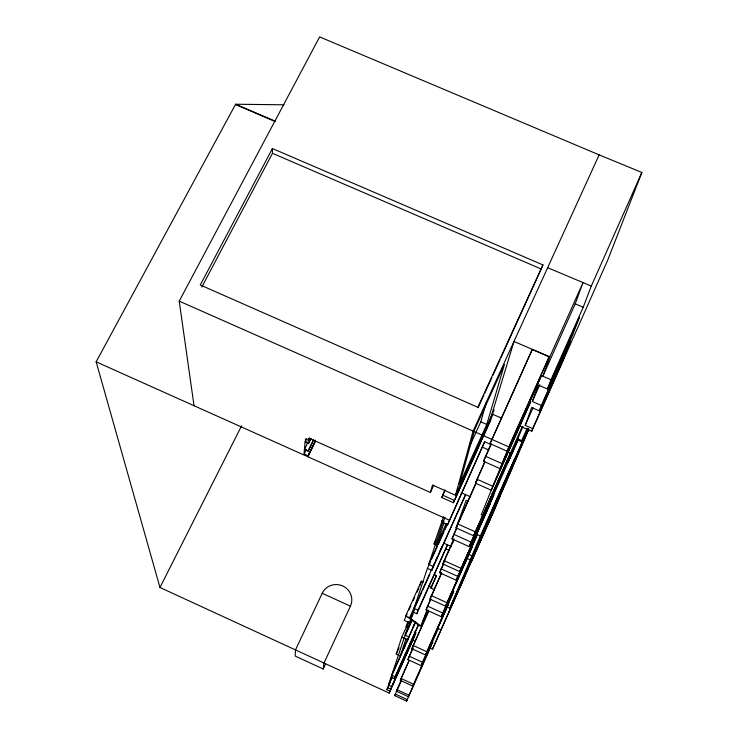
<?xml version="1.0" encoding="UTF-8"?>
<svg xmlns="http://www.w3.org/2000/svg" width="738" height="738" viewBox="0 0 738 738"><rect width="100%" height="100%" fill="white"/><g stroke="black" fill="none" stroke-linecap="round" stroke-linejoin="round"><path stroke-width="1.11" d="M315.486 441.232L307.903 456.776L307.958 455.724L304.139 454.008L304.342 449.396L308.189 451.121L313.595 440.06M308.189 451.121L304.656 449.036L304.969 441.951L308.576 443.566L311.067 438.483M308.576 443.566L308.604 442.957L305.366 441.509L305.477 439.009L308.733 440.457L309.739 438.418M308.733 440.457L308.853 438.104L430.392 492.458L433.723 485.198M322.192 593.334L322.202 593.287A15.526 15.249 8.4 0 1 342.764 585.981A15.526 15.249 8.4 0 1 350.412 606.212L323.982 663.038L323.226 668.997L295.218 656.091L295.495 649.91L322.202 593.287L350.421 606.166M430.392 492.458L432.551 485.032L455.466 495.263L473.095 431.093L599.136 154.869L641.857 172.471L607.752 260.071L531.738 431.223L519.284 425.817M469.017 447.68L480.789 421.85L486.388 402.081M486.766 424.451L504.497 364.277L474.728 429.534L459.525 484.442L486.766 424.451L480.789 421.85M489.7 421.38L513.98 341.5L549.828 356.832L542.854 376.242L550.982 379.729L547.504 389.037L538.187 385.033L532.31 401.518L541.378 405.43L539.34 410.881L531.618 407.551L525.207 425.392L532.707 428.64L531.738 431.223M453.409 502.744L490.761 419.811L453.409 502.744L441.767 497.541L444.913 489.894M399.24 655.418L396.251 654.053L401.776 637.162L407.939 623.527M412.182 620.206L404.129 638.056L407.828 639.745L408.824 636.848L405.097 635.15L407.68 627.429L406.149 626.728L407.653 622.162L409.203 622.863L413.049 614.284M419.821 585.898L421.38 581.175L423.409 582.097M435.66 544.745L434.045 544.017L443.63 516.6M283.936 104.796L235.607 104.242L96.143 361.832L159.971 587.485L389.221 693.093L389.904 691.119L386.869 689.716L392.247 677.253M387.542 687.715L390.734 689.191L391.629 686.598L388.409 685.113L391.066 677.17L401.804 653.305M391.066 677.17L394.369 678.683L395.042 676.737L391.712 675.215L404.129 638.056M409.203 622.863L404.23 620.335L407.062 614.071M421.38 581.175L405.623 615.962L410.734 618.296L412.846 611.959L421.813 592.107M412.846 611.959L416.804 613.758L418.049 610.16L414.055 608.352L427.403 568.398L430.715 561.074M427.403 568.398L431.795 570.382L433.178 566.387L428.741 564.385L442.652 522.762L445.032 517.513M443.925 522.965L436.462 545.105L446.232 523.556M405.946 639.062L400.227 655.87L415.383 622.291M442.652 522.762L447.496 524.93L484.645 441.758L490.798 444.488M412.828 627.66L413.926 624.486M500.973 357.681L542.965 264.933L272.423 148.532L200.266 284.997L477.818 407.302L542.965 264.933M389.221 693.093L413.76 638.029M414.212 632.069L415.808 632.798L414.728 635.787L389.904 691.119M434.617 574.662L436.453 575.502L431.001 588.278M416.804 613.758L447.505 544.838L418.049 610.16M447.496 524.93L484.645 441.758M394.729 695.63L395.3 694.061L407.238 699.559L406.61 701.1L394.729 695.63L401.204 681.174M396.352 691.174L396.915 689.643L409.027 695.214L408.4 696.727L396.352 691.174L401.121 680.251M438.409 628.361L412.773 686.072L400.31 680.344L409.018 660.565M421.14 665.667L448.667 603.61L421.14 665.667L407.893 659.597L412.902 647.798M425.531 654.975L453.704 591.47L425.531 654.975L411.859 648.72L428.418 611.212M441.241 616.673L472.154 547.015L441.241 616.673L426.084 609.782L430.734 598.749M445.549 606.166L477.126 535.05L445.549 606.166L429.986 599.108L441.545 572.743M456.195 580.206L489.857 504.432L456.195 580.206L439.627 572.725L444.793 560.52M491.683 494.036L493.787 494.977L459.737 571.581L442.828 563.952L453.916 538.694M503.316 470.032L469.137 546.6L451.988 538.888L457.412 525.973M508.519 457.625L473.63 535.779L456.01 527.873L477.292 479.912M456.979 525.493L466.204 500.244L468.289 501.176M426.629 611.101L422.809 621.497L427.985 609.975M542.854 376.242L575.216 303.835L583.029 282.599L549.828 356.832M476.877 479.183L492.855 486.296L530.567 401.942L491.268 490.207L475.401 483.141L484.838 461.518M485.392 456.232L502.071 463.63L541.286 375.956L500.041 468.621L483.519 461.287L491.028 443.741M490.06 443.649L532.246 349.48L549.164 356.851L507.126 451.195L490.06 443.649L532.246 349.48M550.982 379.729L583.232 307.229L591.286 286.076L641.857 172.471M481.13 515.142L508.869 446.914L549.164 356.851M469.137 546.6L505.456 464.857M473.63 535.779L522.107 426.859M412.773 686.072L413.538 684.209L401.002 678.453M459.737 571.581L493.787 494.977M488.888 505.06L490.641 500.825M493.261 494.488L510.373 453.141L508.344 452.154M430.088 648.351L430.826 646.571L406.61 701.1M432.025 643.656L432.754 641.912L408.4 696.727M522.919 426.444L507.827 462.68L518.519 438.723M429.378 647.807L432.459 649.219L500.53 495.17M446.785 606.904L449.774 608.26L480.337 535.972L527.873 429.175M517.338 439.848L521.259 441.582L521.665 440.623L517.735 438.889M448.925 612.134L456.988 593.149M459.959 587.319L468.501 567.264M473.741 556.046L471.158 562.107L493.759 510.724M474.488 554.312L497.274 502.532M477.301 547.716L480.17 541M497.255 500.816L528.491 428.649M517.366 453.649L527.974 429.055M487.606 525.105L490.392 518.593M516.969 456.554L490.263 517.154L528.316 430.106M528.805 429.396L491.6 516.185L432.459 649.219M532.707 428.64L562.808 360.873L570.225 341.38L539.34 410.881M487.966 507.44L517.984 440.162M525.207 425.392L533.104 407.69M521.259 441.582L527.163 428.28M489.525 516.286L506.619 477.837M480.779 536.904L497.2 499.94M506.775 478.519L528.417 429.802M471.148 559.57L486.776 524.423M449.774 608.26L512.587 467.034M547.504 389.037L579.45 317.211L572.605 335.181L541.378 405.43M454.267 599.56L465.779 573.647M451.407 606.295L462.735 580.788M400.31 680.344L409.221 660.464M532.31 401.518L539.792 384.766M442.828 563.952L453.575 540.068M388.409 685.113L392.127 676.838M452.283 543.878L453.685 540.751M386.869 689.716L390.144 682.438M439.627 572.725L443.4 564.349M395.042 676.737L418.492 624.56M394.369 678.683L418.63 624.708M429.986 599.108L441.748 572.946M391.629 686.598L415.808 632.798M426.084 609.782L430.743 599.422M420.678 625.907L409.627 617.715L408.04 617.374L419.092 625.566L420.678 625.907L427.717 610.234M411.859 648.72L428.289 612.106M407.893 659.597L413.003 648.195M409.627 617.715L416.749 601.968M414.055 608.352L431.85 568.97M433.723 564.819L434.664 562.753M435.595 560.677L436.997 557.568M439.341 552.384L442.154 546.166M433.178 566.387L465.586 494.654L431.795 570.382M406.149 626.728L408.483 621.562M422.754 590.022L429.839 574.358M410.734 618.296L414.608 609.588M407.579 627.724L411.417 619.154M396.251 654.053L399.083 647.789M405.097 635.15L412.136 619.56M483.519 461.287L491.065 444.562M475.401 483.141L484.359 463.289M459.34 520.244L468.335 500.29M456.01 527.873L475.687 484.22M451.988 538.888L456.232 529.478M430.835 587.974L436.453 575.502M391.712 675.215L415.669 622.014M403.206 650.196L405.54 645.003M406.942 641.894L407.883 639.818M455.466 495.263L494.202 409.922M434.045 544.017L435.909 539.912M489.829 421.324L493.15 414.018M428.741 564.385L447.09 523.869M431.665 558.989L437.348 546.443M438.289 544.349L443.972 531.803M444.922 529.709L446.813 525.521M408.953 609.902L410.845 605.732M413.206 600.511L414.618 597.383M416.979 592.162L418.87 587.992M478.095 407.68L483.814 395.181M484.774 393.096L491.914 377.469M492.873 375.384L500.023 359.766M441.767 497.541L444.608 491.305M323.226 668.997L325.633 663.822M308.216 450.632L313.622 439.571M307.958 455.724L315.504 440.254M307.94 456.102L315.412 440.789M305.366 441.509L306.86 438.455M308.761 440.023L309.748 437.994M304.656 449.036L308.097 441.997M308.604 442.957L310.597 438.889M304.139 454.008L306.159 449.885M159.971 587.485L241.557 425.872M201.788 287.11L272.47 153.31L272.423 148.532M194.029 405.716L179.214 301.132L319.646 36.9L599.136 154.869M547.651 267.691L591.286 286.076M575.216 303.835L583.232 307.229M235.607 104.242L275.689 121.41M235.625 104.556L274.637 121.281M272.47 153.31L541.48 269.13M492.292 414.119L501.637 418.169M179.214 301.132L508.869 446.914M482.661 447.265L488.777 449.977M461.213 492.698L470.65 496.914M442.532 495.115L454.23 500.336M96.143 361.832L449.165 520.106M457.486 523.842L475.254 531.803M476.278 534.146L480.337 535.972M441.73 520.779L444.276 521.914M453.658 534.303L470.982 542.079M443.556 543.057L451.573 546.664M467.864 553.998L471.942 555.834M446.02 548.961L449.045 550.327M467.209 558.5L470.235 559.865M444.036 560.64L461.075 568.325M441.047 568.841L457.763 576.387M431.269 595.594L446.97 602.706M427.45 606.064L442.745 613.01M437.735 628.296L440.724 629.662M412.939 640.307L414.996 641.239M401.776 637.162L404.904 638.582M413.068 645.418L426.859 651.728M409.147 656.165L422.533 662.29M428.907 585.852L434.35 590.031M497.375 497.809L466.075 571.535L514.607 459.073L497.375 497.809"/></g></svg>
